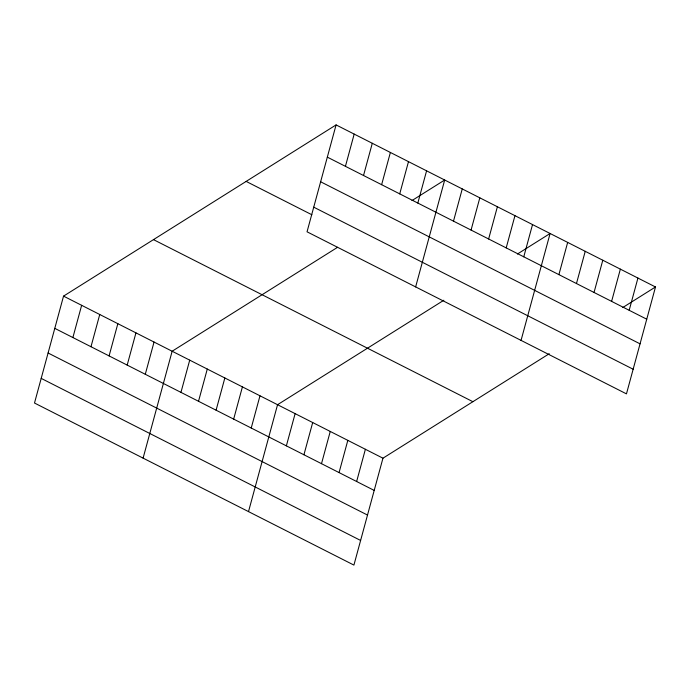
<?xml version="1.0" encoding="UTF-8"?>
<svg xmlns="http://www.w3.org/2000/svg" width="690" height="690" viewBox="0 0 690 690"><rect width="100%" height="100%" fill="white"/><g stroke="black" fill="none" stroke-linecap="round" stroke-linejoin="round"><path stroke-width="1.03" d="M336.082 124.907L307.041 231.805L626.46 393.869L655.5 286.971L336.082 124.907L63.54 296.131L34.5 403.029L353.918 565.093L382.959 458.195L549.257 353.72M72.89 337.539L81.644 305.316M90.985 346.725L99.748 314.493M109.089 355.911L117.843 323.679M127.184 365.096L135.947 332.865M145.288 374.273L154.042 342.05M143.097 458.125L172.146 351.227L337.591 247.296M180.953 392.377L189.716 360.146M198.522 401.287L207.285 369.055M216.091 410.196L224.845 377.973M233.66 419.115L242.414 386.883M251.229 428.024L259.983 395.801M248.512 511.609L277.553 404.711L443.851 300.236M345.431 166.325L354.186 134.093M286.367 445.852L295.122 413.621M363.527 175.51L372.29 143.279M303.928 454.77L312.691 422.539M381.63 184.687L390.385 152.464M321.497 463.68L330.251 431.448M399.726 193.873L408.489 161.641M339.066 472.598L347.82 440.367M417.829 203.058L426.584 170.827M356.635 481.508L365.389 449.276M415.639 286.911L444.688 180.012L411.982 200.557M453.494 221.154L462.257 188.922M471.063 230.072L479.817 197.84M488.632 238.982L497.386 206.75M506.201 247.891L514.956 215.668M523.77 256.809L532.525 224.578M521.053 340.394L550.094 233.496L517.388 254.041M558.9 274.637L567.663 242.406M576.469 283.547L585.232 251.315M594.038 292.465L602.793 260.234M611.607 301.375L620.362 269.143M629.177 310.293L637.931 278.061M622.794 307.516L655.5 286.971M327.327 157.139L646.746 319.203M320.634 181.78L640.053 343.844M313.734 207.173L633.153 369.228M246.149 181.41L311.88 214.763M153.482 239.628L472.9 401.692M63.54 296.131L382.959 458.195M54.786 328.362L374.204 490.418M48.093 353.004L367.511 515.059M41.193 378.387L360.611 540.451"/></g></svg>
